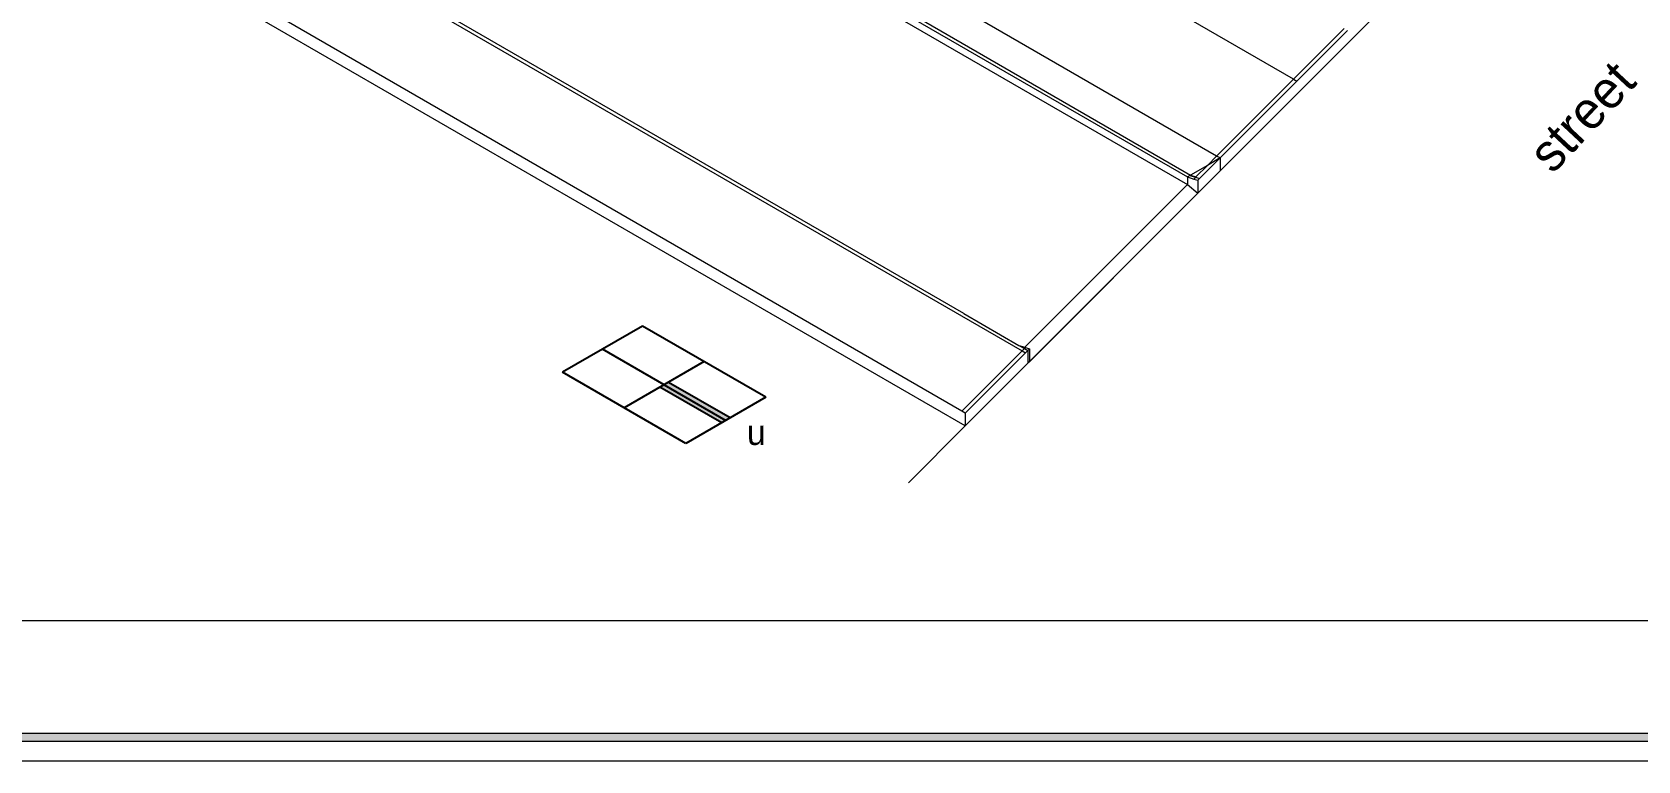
# Model space of a CAD drawing. Header units: metres. Extents: x 294 to 1101, y -498 to -355.
# Drawn here: x 849.22 to 866.49, y -414.34 to -406.5 of the extents above; entities that cross this region are included whole.
import ezdxf

# ---------------------------------------------------------------- set-up
doc = ezdxf.new("R2010")
doc.units = ezdxf.units.M
doc.layers.add('19-JARDINERIA', color=80, linetype='Continuous', lineweight=0)
doc.layers.add('wall', color=7, linetype='Continuous', lineweight=25)
doc.layers.add('text', color=3, linetype='Continuous')
doc.styles.add('alalala', font='bgothm.ttf', dxfattribs={"height": 0.2})

msp = doc.modelspace()

# ---------------------------------------------------------------- hatches: boundary and pattern name
at = {"layer": '19-JARDINERIA'}
h = msp.add_hatch(color=251, dxfattribs=at)
h.paths.add_polyline_path([(825.399, -414.127), (874.921, -414.127), (874.921, -379.12), (825.399, -379.12)])
h.paths.add_polyline_path([(825.485, -414.041), (874.835, -414.041), (874.835, -379.205), (825.485, -379.205)], flags=16)
at = {"layer": 'wall'}
h = msp.add_hatch(color=256, dxfattribs=at)
h.dxf.hatch_style = 1
h.paths.add_polyline_path([(856.636, -410.705), (856.727, -410.652), (856.062, -410.269), (855.971, -410.321)])

# ---------------------------------------------------------------- linework, layer by layer
for p, q in [((855.783, -409.663), (854.922, -410.16)), ((857.112, -410.43), (855.783, -409.663)), ((856.251, -410.927), (854.922, -410.16)), ((856.447, -410.046), (855.586, -410.543)), ((857.112, -410.43), (856.251, -410.927))]:
    msp.add_line(p, q)
at = {"layer": '19-JARDINERIA', "color": 251}
for p, q in [((869.651, -400.342), (859.256, -410.737)), ((869.651, -400.342), (861.119, -408.873)), ((866.797, -403.196), (861.998, -407.995)), ((862.788, -407.008), (856.825, -403.565)), ((861.961, -407.835), (856.02, -404.405)), ((855.669, -404.608), (861.646, -408.059)), ((855.704, -404.588), (861.681, -408.039)), ((855.669, -404.69), (861.646, -408.141)), ((851.948, -406.519), (851.099, -406.029)), ((853.123, -406.037), (859.867, -409.931)), ((859.242, -409.529), (853.264, -406.078)), ((859.219, -410.579), (851.948, -406.38)), ((859.255, -410.738), (851.948, -406.519)), ((862.788, -407.008), (863.332, -406.464)), ((863.368, -406.486), (862.825, -407.029)), ((861.961, -407.835), (862.788, -407.008)), ((862.825, -407.029), (861.998, -407.856)), ((862.788, -407.008), (862.825, -407.029)), ((861.998, -407.856), (861.776, -408.078)), ((861.861, -407.935), (861.961, -407.835)), ((861.998, -407.856), (861.861, -407.935)), ((861.998, -407.856), (861.961, -407.835)), ((861.998, -407.856), (861.998, -407.995)), ((861.672, -408.044), (861.646, -408.059)), ((861.646, -408.059), (861.714, -408.082)), ((861.646, -408.059), (861.646, -408.141)), ((861.681, -408.039), (861.672, -408.044)), ((861.672, -408.044), (861.732, -408.064)), ((861.861, -407.935), (861.681, -408.039)), ((861.681, -408.039), (861.738, -408.058)), ((861.732, -408.064), (861.714, -408.082)), ((861.714, -408.082), (861.758, -408.096)), ((861.738, -408.058), (861.732, -408.064)), ((861.732, -408.064), (861.776, -408.078)), ((861.861, -407.935), (861.738, -408.058)), ((861.998, -407.995), (861.758, -408.235)), ((861.776, -408.078), (861.758, -408.096)), ((861.646, -408.141), (859.896, -409.891)), ((861.758, -408.235), (859.946, -410.047)), ((861.646, -408.141), (861.758, -408.235)), ((861.758, -408.096), (861.758, -408.235)), ((861.119, -408.873), (859.256, -410.737)), ((859.242, -409.529), (859.834, -409.871)), ((859.867, -409.931), (859.219, -410.579)), ((859.903, -409.951), (859.255, -410.599)), ((859.834, -409.871), (859.893, -409.905)), ((859.834, -409.871), (859.896, -409.891)), ((859.893, -409.905), (859.867, -409.931)), ((859.867, -409.931), (859.903, -409.951)), ((859.893, -409.905), (859.904, -409.894)), ((859.893, -409.905), (859.929, -409.925)), ((859.896, -409.891), (859.904, -409.894)), ((859.929, -409.925), (859.903, -409.951)), ((859.904, -409.894), (859.946, -409.908)), ((859.946, -409.908), (859.929, -409.925)), ((859.929, -409.925), (859.929, -410.064)), ((859.946, -409.908), (859.946, -410.047)), ((859.929, -410.064), (859.255, -410.738)), ((859.946, -410.047), (859.929, -410.064)), ((859.255, -410.599), (859.219, -410.579)), ((859.255, -410.599), (859.255, -410.738)), ((859.256, -410.737), (858.645, -411.348)), ((859.256, -410.737), (858.645, -411.348)), ((830.45, -412.831), (874.835, -412.831))]:
    msp.add_line(p, q, dxfattribs=at)
for points in [[(825.186, -414.34), (875.134, -414.34), (875.134, -378.907), (825.186, -378.907)], [(825.399, -414.127), (874.921, -414.127), (874.921, -379.12), (825.399, -379.12)], [(825.485, -414.041), (874.835, -414.041), (874.835, -379.205), (825.485, -379.205)]]:
    msp.add_lwpolyline(points, close=True, dxfattribs=at)
at = {"layer": 'wall'}
for p, q in [((856.017, -410.295), (855.352, -409.911)), ((856.636, -410.705), (855.971, -410.321)), ((856.017, -410.295), (856.681, -410.679)), ((856.727, -410.652), (856.062, -410.269))]:
    msp.add_line(p, q, dxfattribs=at)

# ---------------------------------------------------------------- texts
at = {"layer": 'text', "style": 'alalala'}
for s, height, rotation, p in [('street ', 0.4032, 46.966, (865.576, -408.038)), ('n', 0.272, 180.1671, (857.109, -410.733))]:
    msp.add_text(s, height=height, rotation=rotation, dxfattribs=at).set_placement(p)

doc.saveas('drawing.dxf')
